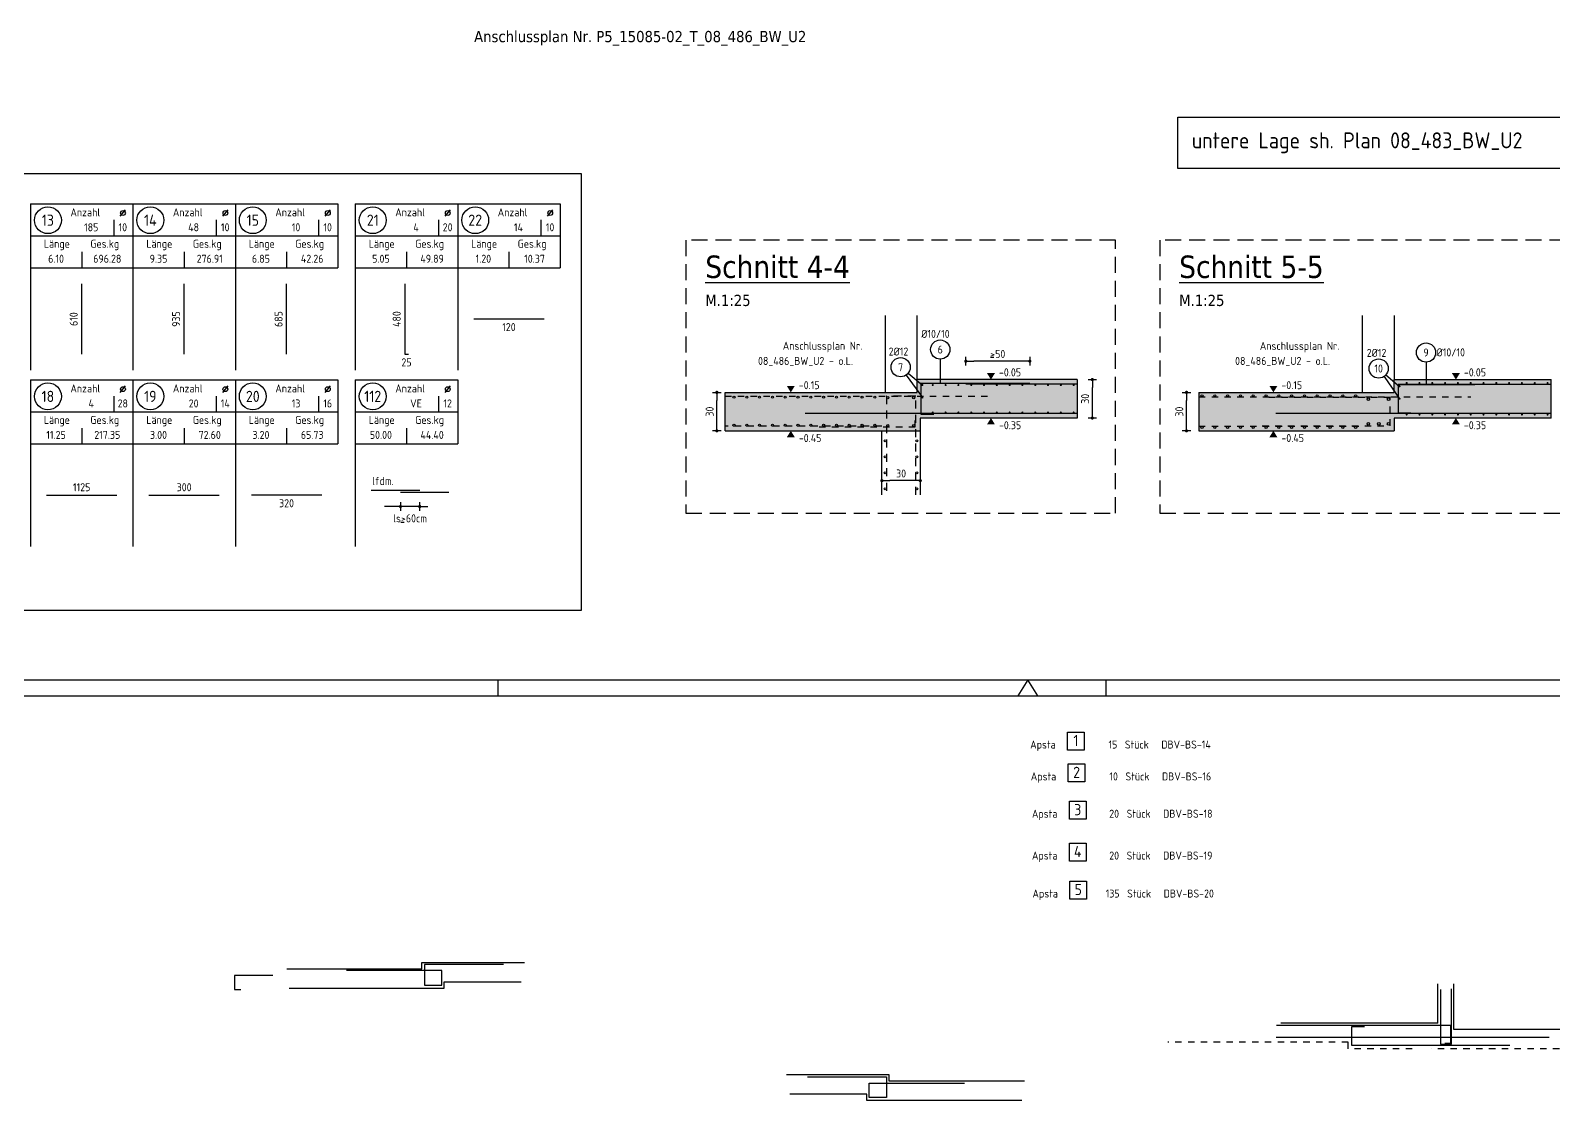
# Model space of a CAD drawing. Extents: x -4.3 to 79.3, y -6.3 to 34.2.
# Drawn here: x 14.15 to 37.94, y -6.32 to 10.39 of the extents above; entities that cross this region are included whole.
import ezdxf
from ezdxf.enums import TextEntityAlignment as Align

# ---------------------------------------------------------------- set-up
doc = ezdxf.new("R2010")
doc.units = 0
doc.header["$LTSCALE"] = 0.5
for name, pattern in [('AUSGEZOGEN', [1000.01, 1000, 0.01]), ('DASHED', [0.75, 0.5, -0.25]), ('DOT', [0.175, 0.05, -0.125]), ('HIDDEN', [0.375, 0.25, -0.125]), ('HIDDEN2', [0.187, 0.125, -0.062]), ('PUNKT', [0.175, 0.05, -0.125]), ('STRICHLINIE', [0.75, 0.5, -0.25])]:
    doc.linetypes.add(name, pattern=pattern)
for name, color, linetype in [('AFU', 7, 'Continuous'), ('APS', 7, 'Continuous'), ('BETON', 7, 'Continuous'), ('DETAIL', 7, 'Continuous'), ('DRUEBER', 7, 'Continuous'), ('grau_mittel', 7, 'Continuous'), ('koten', 7, 'Continuous'), ('MASSE', 7, 'Continuous'), ('OBJEKT', 7, 'Continuous'), ('RAHMEN', 7, 'Continuous'), ('RND', 7, 'Continuous'), ('RND_BILD', 7, 'Continuous'), ('TEXT', 7, 'Continuous')]:
    doc.layers.add(name, color=color, linetype=linetype)
doc.layers.add('NOPLOT', color=7, linetype='Continuous', plot=False)
doc.styles.add('helv', font='tahoma.ttf')
doc.styles.add('txt', font='isocp.shx')
doc.linetypes.add('AFU_50K', pattern='A,0.15,["/",Standard,S=0.2,R=0,X=-0.01,Y=-0.1],0.07,["/",Standard,S=0.2,R=0,X=-0.01,Y=-0.1],0.15', length=0.37)
doc.dimstyles.new('DOT_I', dxfattribs={"dimscale": 0.5, "dimtxt": 0.25, "dimasz": 0.25, "dimexe": 0.1, "dimexo": 0.3, "dimgap": 0.1, "dimtad": 1, "dimdec": 3, "dimzin": 3, "dimtxsty": 'txt', "dimblk": 'DOT', "dimblk1": 'DOT', "dimblk2": 'DOT', "dimsah": 1, "dimcen": 0.1, "dimse1": 1, "dimse2": 1, "dimazin": 0, "dimtfac": 1, "dimtdec": 4, "dimtix": 1, "dimtmove": 2, "dimatfit": 3, "dimfxl": 0, "dimtvp": 1, "dimtolj": 1, "dimtzin": 0, "dimarcsym": 0})

# ---------------------------------------------------------------- blocks, each defined once
blk = doc.blocks.new('DOT')
at = {"layer": 'MASSE', "color": 7, "linetype": 'Continuous'}
for p, q in [((0, 0), (-1, 0)), ((0, 0.54), (0, -0.54))]:
    blk.add_line(p, q, dxfattribs=at)
at = {"layer": 'MASSE', "color": 7, "linetype": 'Continuous', "const_width": 0.2}
blk.add_lwpolyline([(-0.1, 0, 1), (0.1, 0, 1)], format="xyb", close=True, dxfattribs=at)
blk = doc.blocks.new('*D47')
at = {"layer": 'Defpoints', "color": 0, "linetype": 'AUSGEZOGEN', "transparency": 16777216}
for p in [(27.446, 3.36), (27.446, 3.36), (28.046, 3.36)]:
    blk.add_point(p, dxfattribs=at)
at = {"layer": 'MASSE', "color": 0, "linetype": 'AUSGEZOGEN', "lineweight": -2, "transparency": 16777216}
blk.add_line((27.921, 3.36), (27.571, 3.36), dxfattribs=at)
at = {"layer": 'MASSE', "color": 0, "linetype": 'AUSGEZOGEN', "lineweight": -2, "transparency": 16777216, "xscale": 0.125, "yscale": 0.125, "zscale": 0.125, "rotation": 180}
blk.add_blockref('DOT', (27.446, 3.36), dxfattribs=at)
at = {"layer": 'MASSE', "color": 0, "linetype": 'AUSGEZOGEN', "lineweight": -2, "transparency": 16777216, "xscale": 0.125, "yscale": 0.125, "zscale": 0.125}
blk.add_blockref('DOT', (28.046, 3.36), dxfattribs=at)
at = {"layer": 'MASSE', "color": 0, "linetype": 'AUSGEZOGEN', "transparency": 16777216, "insert": (27.746, 3.472), "char_height": 0.125, "attachment_point": 5, "style": 'txt'}
blk.add_mtext('\\A1;30', dxfattribs=at)
blk = doc.blocks.new('okrd_u')
at = {"layer": 'koten', "color": 7, "linetype": 'Continuous'}
blk.add_solid([(-0.125, -0.202), (0.125, -0.202), (0, 0)], dxfattribs=at)
at = {"layer": 'koten', "style": 'txt'}
blk.add_attdef('OKRD', (0.25, -0.35), '', height=0.25, dxfattribs=at)
blk = doc.blocks.new('okrd_o')
at = {"layer": 'koten', "color": 7, "linetype": 'Continuous'}
blk.add_solid([(-0.125, 0.202), (0.125, 0.202), (0, 0)], dxfattribs=at)
at = {"layer": 'koten', "style": 'txt'}
blk.add_attdef('OKRD', (0.25, 0.1), '', height=0.25, dxfattribs=at)
blk = doc.blocks.new('*D49')
at = {"layer": 'Defpoints', "color": 0, "linetype": 'AUSGEZOGEN', "transparency": 16777216}
for p in [(30.733, 4.938), (30.733, 4.938), (30.733, 4.338)]:
    blk.add_point(p, dxfattribs=at)
at = {"layer": 'MASSE', "color": 0, "linetype": 'AUSGEZOGEN', "lineweight": -2, "transparency": 16777216}
blk.add_line((30.733, 4.463), (30.733, 4.813), dxfattribs=at)
at = {"layer": 'MASSE', "color": 0, "linetype": 'AUSGEZOGEN', "lineweight": -2, "transparency": 16777216, "xscale": 0.125, "yscale": 0.125, "zscale": 0.125}
for p, rotation in [((30.733, 4.938), 90), ((30.733, 4.338), 270)]:
    blk.add_blockref('DOT', p, dxfattribs=dict(at, rotation=rotation))
at = {"layer": 'MASSE', "color": 0, "linetype": 'AUSGEZOGEN', "transparency": 16777216, "insert": (30.62, 4.638), "char_height": 0.125, "attachment_point": 5, "rotation": 90, "style": 'txt'}
blk.add_mtext('\\A1;30', dxfattribs=at)
blk = doc.blocks.new('*D50')
at = {"layer": 'Defpoints', "color": 0, "linetype": 'AUSGEZOGEN', "transparency": 16777216}
for p in [(24.868, 4.738), (24.868, 4.738), (24.868, 4.138)]:
    blk.add_point(p, dxfattribs=at)
at = {"layer": 'MASSE', "color": 0, "linetype": 'AUSGEZOGEN', "lineweight": -2, "transparency": 16777216}
blk.add_line((24.868, 4.263), (24.868, 4.613), dxfattribs=at)
at = {"layer": 'MASSE', "color": 0, "linetype": 'AUSGEZOGEN', "lineweight": -2, "transparency": 16777216, "xscale": 0.125, "yscale": 0.125, "zscale": 0.125}
for p, rotation in [((24.868, 4.738), 90), ((24.868, 4.138), 270)]:
    blk.add_blockref('DOT', p, dxfattribs=dict(at, rotation=rotation))
at = {"layer": 'MASSE', "color": 0, "linetype": 'AUSGEZOGEN', "transparency": 16777216, "insert": (24.755, 4.438), "char_height": 0.125, "attachment_point": 5, "rotation": 90, "style": 'txt'}
blk.add_mtext('\\A1;30', dxfattribs=at)
blk = doc.blocks.new('RND_HIN')
at = {"layer": 'RND', "color": 7, "linetype": 'Continuous'}
blk.add_circle((0, 0), 0.3, dxfattribs=at)
at = {"layer": 'RND', "color": 7, "linetype": 'Continuous', "style": 'txt'}
blk.add_attdef('POSI', text='', height=0.25, dxfattribs=at).set_placement((0, 0), align=Align.MIDDLE)
blk = doc.blocks.new('*D55')
at = {"layer": 'Defpoints', "color": 0, "linetype": 'AUSGEZOGEN', "transparency": 16777216}
for p in [(28.756, 5.225), (28.756, 5.225), (29.756, 5.225)]:
    blk.add_point(p, dxfattribs=at)
at = {"layer": 'MASSE', "color": 0, "linetype": 'AUSGEZOGEN', "lineweight": -2, "transparency": 16777216}
blk.add_line((29.631, 5.225), (28.881, 5.225), dxfattribs=at)
at = {"layer": 'MASSE', "color": 0, "linetype": 'AUSGEZOGEN', "lineweight": -2, "transparency": 16777216, "xscale": 0.125, "yscale": 0.125, "zscale": 0.125, "rotation": 180}
blk.add_blockref('DOT', (28.756, 5.225), dxfattribs=at)
at = {"layer": 'MASSE', "color": 0, "linetype": 'AUSGEZOGEN', "lineweight": -2, "transparency": 16777216, "xscale": 0.125, "yscale": 0.125, "zscale": 0.125}
blk.add_blockref('DOT', (29.756, 5.225), dxfattribs=at)
at = {"layer": 'MASSE', "color": 0, "linetype": 'AUSGEZOGEN', "transparency": 16777216, "insert": (29.256, 5.338), "char_height": 0.125, "attachment_point": 5, "style": 'txt'}
blk.add_mtext('\\A1;>50', dxfattribs=at)
blk = doc.blocks.new('*D57')
at = {"layer": 'Defpoints', "color": 0, "linetype": 'AUSGEZOGEN', "transparency": 16777216}
for p in [(32.204, 4.738), (32.204, 4.738), (32.204, 4.138)]:
    blk.add_point(p, dxfattribs=at)
at = {"layer": 'MASSE', "color": 0, "linetype": 'AUSGEZOGEN', "lineweight": -2, "transparency": 16777216}
blk.add_line((32.204, 4.263), (32.204, 4.613), dxfattribs=at)
at = {"layer": 'MASSE', "color": 0, "linetype": 'AUSGEZOGEN', "lineweight": -2, "transparency": 16777216, "xscale": 0.125, "yscale": 0.125, "zscale": 0.125}
for p, rotation in [((32.204, 4.738), 90), ((32.204, 4.138), 270)]:
    blk.add_blockref('DOT', p, dxfattribs=dict(at, rotation=rotation))
at = {"layer": 'MASSE', "color": 0, "linetype": 'AUSGEZOGEN', "transparency": 16777216, "insert": (32.091, 4.438), "char_height": 0.125, "attachment_point": 5, "rotation": 90, "style": 'txt'}
blk.add_mtext('\\A1;30', dxfattribs=at)
blk = doc.blocks.new('RND_LIS2')
at = {"layer": 'RND', "color": 3, "linetype": 'Continuous'}
for p, q in [((0, 0), (0, -5.2)), ((0, 0), (3.2, 0)), ((3.2, 0), (3.2, -2)), ((2.6, -0.503), (2.6, -1)), ((0, -1), (3.2, -1)), ((1.6, -1.503), (1.6, -2)), ((0, -2), (3.2, -2))]:
    blk.add_line(p, q, dxfattribs=at)
at = {"layer": 'RND', "color": 7, "linetype": 'Continuous'}
blk.add_line((2.805, -0.39), (2.973, -0.186), dxfattribs=at)
at = {"layer": 'RND', "color": 1, "linetype": 'Continuous'}
blk.add_circle((0.545, -0.513), 0.42, dxfattribs=at)
at = {"layer": 'RND', "color": 7, "linetype": 'Continuous'}
blk.add_circle((2.889, -0.288), 0.075, dxfattribs=at)
at = {"layer": 'RND', "color": 7, "linetype": 'Continuous', "style": 'txt'}
for s, p in [('Anzahl', (1.249, -0.391)), ('Länge', (0.42, -1.373)), ('Ges.kg', (1.872, -1.373))]:
    blk.add_text(s, height=0.25, dxfattribs=at).set_placement(p)
at = {"layer": 'RND', "color": 1, "linetype": 'Continuous', "style": 'txt'}
blk.add_attdef('POS1', text='', height=0.35, dxfattribs=at).set_placement((0.545, -0.513), align=Align.MIDDLE)
at = {"layer": 'RND', "color": 7, "linetype": 'Continuous', "style": 'txt'}
for tag, p in [('STK1', (1.897, -0.859)), ('DS1', (2.885, -0.859)), ('LANG1', (0.8, -1.841)), ('GEW', (2.4, -1.841))]:
    blk.add_attdef(tag, text='', height=0.25, dxfattribs=at).set_placement(p, align=Align.CENTER)
blk = doc.blocks.new('A1-35-0')
at = {"layer": 'RAHMEN', "color": 5}
blk.add_line((2, 0.5), (118.4, 0.5), dxfattribs=at)
at = {"layer": 'RAHMEN', "color": 7}
for p, q in [((42.9, 0), (42.9, 0.5)), ((61.9, 0), (61.9, 0.5))]:
    blk.add_line(p, q, dxfattribs=at)
at = {"layer": 'RAHMEN', "color": 7, "linetype": 'Continuous'}
for p, q in [((59.45, 0.5), (59.14, 0)), ((59.76, 0), (59.45, 0.5))]:
    blk.add_line(p, q, dxfattribs=at)
at = {"layer": 'RAHMEN'}
blk.add_line((0, 0), (118.9, 0), dxfattribs=at)
blk = doc.blocks.new('APS_AUSZ')
at = {"layer": 'APS', "color": 1, "linetype": 'Continuous'}
blk.add_lwpolyline([(0.261, 0), (-0.261, 0), (-0.261, 0.565), (0.261, 0.565)], close=True, dxfattribs=at)
at = {"layer": 'APS', "color": 7, "linetype": 'Continuous', "style": 'txt'}
for s, p in [('Apsta', (-1.43, 0.049)), ('Stück', (1.528, 0.049))]:
    blk.add_text(s, height=0.25, dxfattribs=at).set_placement(p)
at = {"layer": 'APS', "color": 1, "linetype": 'Continuous', "style": 'txt'}
blk.add_attdef('POSA', text='', height=0.35, dxfattribs=at).set_placement((0, 0.126), align=Align.CENTER)
at = {"layer": 'APS', "color": 7, "linetype": 'Continuous', "style": 'txt'}
blk.add_attdef('STKA', text='', height=0.25, dxfattribs=at).set_placement((1.291, 0.049), align=Align.RIGHT)
blk.add_attdef('ARTA', (2.668, 0.049), '', height=0.25, dxfattribs=at)
at = {"layer": 'APS', "style": 'txt'}
blk.add_attdef('TEXTA', (3.962, 0.049), '', height=0.25, dxfattribs=at)

msp = doc.modelspace()

# ---------------------------------------------------------------- hatches: boundary and pattern name
at = {"layer": 'grau_mittel'}
for points in [[(30.4956, 4.3382), (30.4956, 4.9382), (27.9956, 4.9382), (27.9956, 4.7382), (24.9956, 4.7382), (24.9956, 4.1382), (27.4456, 4.1382), (28.0456, 4.1382), (28.0456, 4.3382)], [(35.4474, 4.9382), (35.4474, 4.7382), (32.3974, 4.7382), (32.3974, 4.1382), (35.4474, 4.1382), (35.4474, 4.3382), (37.8974, 4.3382), (37.8974, 4.9382)]]:
    msp.add_hatch(color=61, dxfattribs=at).paths.add_polyline_path(points)

# ---------------------------------------------------------------- linework, layer by layer
at = {"layer": 'AFU', "color": 8, "linetype": 'AFU_50K'}
msp.add_line((27.4456, 4.1382), (28.0456, 4.1382), dxfattribs=at)
at = {"layer": 'BETON', "color": 6, "linetype": 'AUSGEZOGEN'}
for p, q in [((30.4956, 4.9382), (27.9956, 4.9382)), ((27.9956, 4.7382), (27.9956, 4.9382)), ((35.4474, 4.7382), (35.4474, 4.9382)), ((35.4474, 4.9382), (37.8974, 4.9382)), ((24.9956, 4.7382), (27.9956, 4.7382)), ((32.3974, 4.7382), (35.4474, 4.7382)), ((28.0456, 4.3382), (28.0456, 3.1382)), ((30.4956, 4.3382), (28.0456, 4.3382)), ((37.8974, 4.3382), (35.4474, 4.3382)), ((35.4474, 4.3382), (35.4474, 4.1382)), ((24.9956, 4.1382), (27.4456, 4.1382)), ((27.4456, 3.1382), (27.4456, 4.1382)), ((32.3974, 4.1382), (35.4474, 4.1382)), ((18.1491, -4.2611), (20.2612, -4.2611)), ((20.2612, -4.2611), (20.2612, -4.1611)), ((20.2612, -4.1611), (21.8653, -4.1611)), ((20.6112, -4.5611), (20.6112, -4.4611)), ((20.6112, -4.4611), (21.8112, -4.4611)), ((36.1278, -5.1078), (36.1278, -4.4942)), ((36.3778, -5.2078), (36.3778, -4.4942)), ((18.1882, -4.5611), (20.6112, -4.5611)), ((36.1278, -5.1078), (33.6778, -5.1078)), ((38.6278, -5.2078), (36.3778, -5.2078)), ((27.5591, -5.9165), (25.9551, -5.9165)), ((27.5591, -6.0165), (27.5591, -5.9165)), ((29.6713, -6.0165), (27.5591, -6.0165)), ((27.2091, -6.2165), (26.0091, -6.2165)), ((27.2091, -6.3165), (27.2091, -6.2165)), ((29.6321, -6.3165), (27.2091, -6.3165))]:
    msp.add_line(p, q, dxfattribs=at)
msp.add_lwpolyline([(32.0701, 9.0326), (38.2161, 9.0326), (38.2161, 8.2334), (32.0701, 8.2334)], close=True, dxfattribs=at)
at = {"layer": 'DETAIL', "color": 102, "linetype": 'STRICHLINIE'}
for points in [[(24.3849, 7.1131), (24.3849, 2.8545), (31.0961, 2.8545), (31.0961, 7.1131)], [(31.7867, 7.1131), (31.7867, 2.8545), (38.4979, 2.8545), (38.4979, 7.1131)]]:
    msp.add_lwpolyline(points, close=True, dxfattribs=at)
at = {"layer": 'DRUEBER', "color": 7, "linetype": 'PUNKT'}
for p, q in [((34.7278, -5.4078), (31.9128, -5.4078)), ((34.7278, -5.5078), (34.7278, -5.4078)), ((38.6278, -5.5078), (36.0278, -5.5078))]:
    msp.add_line(p, q, dxfattribs=at)
at = {"layer": 'DRUEBER', "color": 7, "linetype": 'DOT'}
msp.add_line((35.7278, -5.5078), (34.7278, -5.5078), dxfattribs=at)
at = {"layer": 'MASSE', "color": 7, "linetype": 'AUSGEZOGEN'}
msp.add_line((29.1398, 5.2865), (29.1945, 5.2865), dxfattribs=at)
at = {"layer": 'MASSE', "color": 7, "linetype": 'Continuous'}
for p, q in [((19.8026, 2.9565), (19.6776, 2.9565)), ((20.2267, 2.9565), (19.9276, 2.9565))]:
    msp.add_line(p, q, dxfattribs=at)
at = {"layer": 'NOPLOT', "color": 191, "linetype": 'AUSGEZOGEN'}
for p, q in [((30.4956, 4.9382), (30.4956, 4.3382)), ((37.8974, 4.3382), (37.8974, 4.9382)), ((24.9956, 4.1382), (24.9956, 4.7382)), ((32.3974, 4.7382), (32.3974, 4.1382))]:
    msp.add_line(p, q, dxfattribs=at)
at = {"layer": 'OBJEKT', "color": 7, "linetype": 'AUSGEZOGEN'}
for p, q in [((27.4956, 5.9382), (27.4956, 4.7382)), ((27.9956, 4.9382), (27.9956, 5.9382)), ((34.9474, 5.9382), (34.9474, 4.7382)), ((35.4474, 5.9382), (35.4474, 4.9382)), ((19.9335, 2.7143), (19.9847, 2.7143))]:
    msp.add_line(p, q, dxfattribs=at)
at = {"layer": 'RND', "color": 102, "linetype": 'AUSGEZOGEN'}
for p, q in [((28.3576, 5.2569), (28.3576, 4.8782)), ((27.8261, 5.0094), (28.0794, 4.6582)), ((27.8544, 5.0361), (28.0794, 4.8522)), ((35.3193, 5.0132), (35.5312, 4.8322)), ((35.9454, 5.2101), (35.9454, 4.8582)), ((35.2905, 4.9871), (35.5312, 4.6382))]:
    msp.add_line(p, q, dxfattribs=at)
at = {"layer": 'RND', "color": 1, "linetype": 'AUSGEZOGEN'}
for points in [[(29.7556, 4.8782), (28.0556, 4.8782), (28.0556, 4.3982), (28.2556, 4.3982)], [(30.4956, 4.8682), (28.7556, 4.8682)], [(35.5074, 4.8682), (37.8974, 4.8682)], [(36.7074, 4.8582), (35.5074, 4.8582), (35.5074, 4.4182), (35.7074, 4.4182)], [(30.4956, 4.4082), (26.2456, 4.4082)], [(37.8974, 4.4082), (33.5974, 4.4082)], [(21.5368, -4.193), (20.302, -4.193), (20.302, -4.5158), (20.5727, -4.5158), (20.5727, -4.288), (19.0837, -4.288)], [(17.9347, -4.3624), (17.3347, -4.3624), (17.3347, -4.5824), (17.4347, -4.5824)], [(33.7255, -5.1408), (36.3271, -5.1408), (36.3271, -5.4268), (36.2368, -5.4268)], [(26.2835, -5.9484), (27.5184, -5.9484), (27.5184, -6.2712), (27.2477, -6.2712), (27.2477, -6.0434), (28.7367, -6.0434)]]:
    msp.add_lwpolyline(points, dxfattribs=at)
at = {"layer": 'RND', "color": 7, "linetype": 'AUSGEZOGEN', "const_width": 0.016}
for points in [[(28.0714, 4.8522, 1), (28.0874, 4.8522, 1)], [(28.2331, 4.8522, 1), (28.2491, 4.8522, 1)], [(28.4331, 4.8522, 1), (28.4491, 4.8522, 1)], [(28.6331, 4.8522, 1), (28.6491, 4.8522, 1)], [(28.8331, 4.8522, 1), (28.8491, 4.8522, 1)], [(29.0331, 4.8522, 1), (29.0491, 4.8522, 1)], [(29.2331, 4.8522, 1), (29.2491, 4.8522, 1)], [(29.4331, 4.8522, 1), (29.4491, 4.8522, 1)], [(29.6331, 4.8522, 1), (29.6491, 4.8522, 1)], [(29.8331, 4.8522, 1), (29.8491, 4.8522, 1)], [(30.0331, 4.8522, 1), (30.0491, 4.8522, 1)], [(30.2331, 4.8522, 1), (30.2491, 4.8522, 1)], [(30.4331, 4.8522, 1), (30.4491, 4.8522, 1)], [(35.5232, 4.8322, 1), (35.5392, 4.8322, 1)], [(35.6349, 4.8842, 1), (35.6509, 4.8842, 1)], [(35.8349, 4.8842, 1), (35.8509, 4.8842, 1)], [(36.0349, 4.8842, 1), (36.0509, 4.8842, 1)], [(36.2349, 4.8842, 1), (36.2509, 4.8842, 1)], [(36.4349, 4.8842, 1), (36.4509, 4.8842, 1)], [(36.6349, 4.8842, 1), (36.6509, 4.8842, 1)], [(36.8349, 4.8842, 1), (36.8509, 4.8842, 1)], [(37.0349, 4.8842, 1), (37.0509, 4.8842, 1)], [(37.2349, 4.8842, 1), (37.2509, 4.8842, 1)], [(37.4349, 4.8842, 1), (37.4509, 4.8842, 1)], [(37.6349, 4.8842, 1), (37.6509, 4.8842, 1)], [(37.8349, 4.8842, 1), (37.8509, 4.8842, 1)], [(28.0714, 4.6582, 1), (28.0874, 4.6582, 1)], [(35.5232, 4.6382, 1), (35.5392, 4.6382, 1)], [(28.2331, 4.4242, 1), (28.2491, 4.4242, 1)], [(28.4331, 4.4242, 1), (28.4491, 4.4242, 1)], [(28.6331, 4.4242, 1), (28.6491, 4.4242, 1)], [(28.8331, 4.4242, 1), (28.8491, 4.4242, 1)], [(29.0331, 4.4242, 1), (29.0491, 4.4242, 1)], [(29.2331, 4.4242, 1), (29.2491, 4.4242, 1)], [(29.4331, 4.4242, 1), (29.4491, 4.4242, 1)], [(29.6331, 4.4242, 1), (29.6491, 4.4242, 1)], [(29.8331, 4.4242, 1), (29.8491, 4.4242, 1)], [(30.0331, 4.4242, 1), (30.0491, 4.4242, 1)], [(30.2331, 4.4242, 1), (30.2491, 4.4242, 1)], [(30.4331, 4.4242, 1), (30.4491, 4.4242, 1)], [(35.6349, 4.3922, 1), (35.6509, 4.3922, 1)], [(35.8349, 4.3922, 1), (35.8509, 4.3922, 1)], [(36.0349, 4.3922, 1), (36.0509, 4.3922, 1)], [(36.2349, 4.3922, 1), (36.2509, 4.3922, 1)], [(36.4349, 4.3922, 1), (36.4509, 4.3922, 1)], [(36.6349, 4.3922, 1), (36.6509, 4.3922, 1)], [(36.8349, 4.3922, 1), (36.8509, 4.3922, 1)], [(37.0349, 4.3922, 1), (37.0509, 4.3922, 1)], [(37.2349, 4.3922, 1), (37.2509, 4.3922, 1)], [(37.4349, 4.3922, 1), (37.4509, 4.3922, 1)], [(37.6349, 4.3922, 1), (37.6509, 4.3922, 1)], [(37.8349, 4.3922, 1), (37.8509, 4.3922, 1)]]:
    msp.add_lwpolyline(points, format="xyb", close=True, dxfattribs=at)
at = {"layer": 'RND', "color": 7, "linetype": 'HIDDEN2'}
for points in [[(24.9956, 4.6782), (29.1956, 4.6782)], [(32.3974, 4.6682), (36.6474, 4.6682)], [(33.3874, 4.2182), (35.3874, 4.2182), (35.3874, 4.6582), (33.3874, 4.6582)], [(26.4656, 4.1982), (27.9656, 4.1982), (27.9656, 4.3982)], [(27.4456, 4.2082), (24.9956, 4.2082)], [(32.3974, 4.2082), (34.9474, 4.2082)]]:
    msp.add_lwpolyline(points, dxfattribs=at)
at = {"layer": 'RND', "color": 1, "linetype": 'HIDDEN'}
msp.add_lwpolyline([(27.9756, 3.1382), (27.9756, 4.6782), (27.5156, 4.6782), (27.5156, 3.1382)], dxfattribs=at)
at = {"layer": 'RND', "color": 7, "linetype": 'AUSGEZOGEN'}
for centre, radius in [((25.1358, 4.6622), 0.016), ((25.3358, 4.6622), 0.016), ((25.5358, 4.6622), 0.016), ((25.7358, 4.6622), 0.016), ((25.9358, 4.6622), 0.016), ((26.1358, 4.6622), 0.016), ((26.3358, 4.6622), 0.016), ((26.5358, 4.6622), 0.016), ((26.7358, 4.6622), 0.016), ((26.9358, 4.6622), 0.016), ((27.1358, 4.6622), 0.016), ((27.3358, 4.6622), 0.016), ((27.5397, 4.6554), 0.016), ((27.9424, 4.6554), 0.016), ((32.446, 4.6842), 0.016), ((32.646, 4.6842), 0.016), ((32.846, 4.6842), 0.016), ((33.046, 4.6842), 0.016), ((33.246, 4.6842), 0.016), ((33.446, 4.6842), 0.016), ((33.646, 4.6842), 0.016), ((33.846, 4.6842), 0.016), ((34.046, 4.6842), 0.016), ((34.246, 4.6842), 0.016), ((34.446, 4.6842), 0.016), ((34.646, 4.6842), 0.016), ((34.846, 4.6842), 0.016), ((35.0445, 4.6331), 0.02), ((35.3603, 4.6331), 0.02), ((25.1358, 4.2242), 0.016), ((25.3358, 4.2242), 0.016), ((25.5358, 4.2242), 0.016), ((25.7358, 4.2242), 0.016), ((25.9358, 4.2242), 0.016), ((26.1358, 4.2242), 0.016), ((26.3358, 4.2242), 0.016), ((26.5358, 4.2242), 0.016), ((26.7358, 4.2242), 0.016), ((26.9358, 4.2242), 0.016), ((27.1358, 4.2242), 0.016), ((27.3358, 4.2242), 0.016), ((27.5397, 4.2207), 0.016), ((27.9424, 4.2207), 0.016), ((32.446, 4.1922), 0.016), ((32.646, 4.1922), 0.016), ((32.846, 4.1922), 0.016), ((33.046, 4.1922), 0.016), ((33.246, 4.1922), 0.016), ((33.446, 4.1922), 0.016), ((33.646, 4.1922), 0.016), ((33.846, 4.1922), 0.016), ((34.046, 4.1922), 0.016), ((34.246, 4.1922), 0.016), ((34.446, 4.1922), 0.016), ((34.646, 4.1922), 0.016), ((34.846, 4.1922), 0.016), ((35.0445, 4.2467), 0.02), ((35.2079, 4.2467), 0.02), ((35.3603, 4.2467), 0.02), ((27.4996, 3.9814), 0.016), ((27.9916, 3.9814), 0.016), ((27.4996, 3.7314), 0.016), ((27.9916, 3.7314), 0.016), ((27.4996, 3.4814), 0.016), ((27.9916, 3.4814), 0.016), ((27.4996, 3.2314), 0.016), ((27.9916, 3.2314), 0.016)]:
    msp.add_circle(centre, radius, dxfattribs=at)
at = {"layer": 'RND_BILD', "color": 1, "linetype": 'AUSGEZOGEN'}
for points in [[(14.9469, 5.3324), (14.9469, 6.4324)], [(16.5469, 5.3324), (16.5469, 6.4324)], [(18.1469, 5.3324), (18.1469, 6.4324)], [(19.9921, 6.4324), (19.9921, 5.3324), (20.0494, 5.3324)], [(22.1708, 5.8824), (21.0708, 5.8824)], [(14.3969, 3.1324), (15.4969, 3.1324)], [(15.9969, 3.1324), (17.0969, 3.1324)], [(18.6969, 3.1324), (17.5969, 3.1324)], [(36.1733, -4.5832), (36.1733, -5.4376), (36.3404, -5.4376), (36.3404, -4.5735)], [(33.6097, -5.1408), (36.3271, -5.1408), (36.3271, -5.2408)], [(37.2564, -5.4556), (34.788, -5.4556), (34.788, -5.1633), (34.9841, -5.1633)], [(33.6053, -5.3272), (37.867, -5.3272)]]:
    msp.add_lwpolyline(points, dxfattribs=at)
at = {"layer": 'RND_BILD', "color": 1, "linetype": 'Continuous'}
for points in [[(19.4706, 3.2106), (20.2267, 3.2106)], [(19.9276, 3.1829), (20.6836, 3.1829)]]:
    msp.add_lwpolyline(points, dxfattribs=at)
at = {"layer": 'TEXT', "color": 1, "linetype": 'AUSGEZOGEN'}
msp.add_lwpolyline([(2.3189, 8.1573), (22.7474, 8.1573), (22.7474, 1.333), (2.3189, 1.333)], close=True, dxfattribs=at)

# ---------------------------------------------------------------- block references
at = {"layer": 'APS', "color": 191, "linetype": 'AUSGEZOGEN', "xscale": 0.5, "yscale": 0.5, "zscale": 0.5}
for p, values in [((30.4771, -0.8464), {'POSA': '1', 'STKA': '15', 'ARTA': 'DBV-BS-14'}), ((30.4869, -1.3439), {'POSA': '2', 'STKA': '10', 'ARTA': 'DBV-BS-16'}), ((30.5049, -1.9263), {'POSA': '3', 'STKA': '20', 'ARTA': 'DBV-BS-18'}), ((30.505, -2.5796), {'POSA': '4', 'STKA': '20', 'ARTA': 'DBV-BS-19'})]:
    msp.add_blockref('APS_AUSZ', p, dxfattribs=at).add_auto_attribs(values)
at = {"layer": 'APS', "color": 102, "linetype": 'AUSGEZOGEN', "xscale": 0.5, "yscale": 0.5, "zscale": 0.5}
msp.add_blockref('APS_AUSZ', (30.513, -3.1723), dxfattribs=at).add_auto_attribs({'POSA': '5', 'STKA': '135', 'ARTA': 'DBV-BS-20'})
at = {"layer": 'koten', "color": 7, "linetype": 'DASHED', "xscale": 0.5, "yscale": 0.5, "zscale": 0.5}
for p, values in [((29.1496, 4.9382), {'OKRD': '-0.05'}), ((36.4116, 4.9382), {'OKRD': '-0.05'}), ((26.0232, 4.7382), {'OKRD': '-0.15'}), ((33.561, 4.7382), {'OKRD': '-0.15'})]:
    msp.add_blockref('okrd_o', p, dxfattribs=at).add_auto_attribs(values)
at = {"layer": 'koten', "color": 7, "linetype": 'AUSGEZOGEN', "xscale": 0.5, "yscale": 0.5, "zscale": 0.5}
for p, values in [((29.1496, 4.3382), {'OKRD': '-0.35'}), ((36.4116, 4.3382), {'OKRD': '-0.35'}), ((26.0232, 4.1382), {'OKRD': '-0.45'}), ((33.561, 4.1382), {'OKRD': '-0.45'})]:
    msp.add_blockref('okrd_u', p, dxfattribs=at).add_auto_attribs(values)
at = {"layer": 'MASSE', "color": 7, "linetype": 'Continuous', "xscale": 0.125, "yscale": 0.125, "zscale": 0.125}
msp.add_blockref('DOT', (19.9276, 2.9565), dxfattribs=at)
at = {"layer": 'MASSE', "color": 7, "linetype": 'Continuous', "xscale": 0.125, "yscale": 0.125, "zscale": 0.125, "rotation": 180}
msp.add_blockref('DOT', (20.2267, 2.9565), dxfattribs=at)
at = {"layer": 'RAHMEN', "color": 191, "linetype": 'AUSGEZOGEN', "xscale": 0.5, "yscale": 0.5, "zscale": 0.5}
msp.add_blockref('A1-35-0', (0, 0), dxfattribs=at)
at = {"layer": 'RND', "color": 7, "linetype": 'AUSGEZOGEN', "xscale": 0.5, "yscale": 0.5, "zscale": 0.5}
for p, values in [((28.3576, 5.4069), {'POSI': '6'}), ((35.9454, 5.3601), {'POSI': '9'}), ((27.7383, 5.1311), {'POSI': '7'}), ((35.2053, 5.1106), {'POSI': '10'})]:
    msp.add_blockref('RND_HIN', p, dxfattribs=at).add_auto_attribs(values)
at = {"layer": 'RND_BILD', "color": 7, "linetype": 'AUSGEZOGEN', "xscale": 0.5, "yscale": 0.5, "zscale": 0.5}
for p, values in [((14.1469, 7.6824), {'POS1': '13', 'STK1': '185', 'DS1': '10', 'LANG1': '6.10', 'GEW': '696.28'}), ((15.7469, 7.6824), {'POS1': '14', 'STK1': '48', 'DS1': '10', 'LANG1': '9.35', 'GEW': '276.91'}), ((17.3469, 7.6824), {'POS1': '15', 'STK1': '10', 'DS1': '10', 'LANG1': '6.85', 'GEW': '42.26'}), ((20.8208, 7.6824), {'POS1': '22', 'STK1': '14', 'DS1': '10', 'LANG1': '1.20', 'GEW': '10.37'}), ((14.1469, 4.9324), {'POS1': '18', 'STK1': '4', 'DS1': '28', 'LANG1': '11.25', 'GEW': '217.35'}), ((15.7469, 4.9324), {'POS1': '19', 'STK1': '20', 'DS1': '14', 'LANG1': '3.00', 'GEW': '72.60'}), ((17.3469, 4.9324), {'POS1': '20', 'STK1': '13', 'DS1': '16', 'LANG1': '3.20', 'GEW': '65.73'}), ((19.2208, 4.9324), {'POS1': '112', 'STK1': 'VE', 'DS1': '12', 'LANG1': '50.00', 'GEW': '44.40'})]:
    msp.add_blockref('RND_LIS2', p, dxfattribs=at).add_auto_attribs(values)
at = {"layer": 'RND_BILD', "color": 6, "linetype": 'AUSGEZOGEN', "xscale": 0.5, "yscale": 0.5, "zscale": 0.5}
msp.add_blockref('RND_LIS2', (19.2208, 7.6824), dxfattribs=at).add_auto_attribs({'POS1': '21', 'STK1': '4', 'DS1': '20', 'LANG1': '5.05', 'GEW': '49.89'})

# ---------------------------------------------------------------- texts
at = {"layer": 'MASSE', "color": 7, "linetype": 'Continuous', "insert": (20.0771, 2.7722), "char_height": 0.125, "attachment_point": 5, "style": 'txt'}
msp.add_mtext('ls>60cm', dxfattribs=at)
at = {"layer": 'RND_BILD', "color": 7, "linetype": 'AUSGEZOGEN', "style": 'txt'}
for s, p in [('610', (14.8219, 5.8824)), ('935', (16.4219, 5.8824)), ('685', (18.0219, 5.8824)), ('480', (19.8671, 5.8824))]:
    msp.add_text(s, height=0.125, rotation=90, dxfattribs=at).set_placement(p, align=Align.MIDDLE)
for s, p in [('120', (21.6208, 5.7574)), ('25', (20.0208, 5.2074)), ('1125', (14.9469, 3.2574)), ('300', (16.5469, 3.2574)), ('320', (18.1469, 3.0074))]:
    msp.add_text(s, height=0.125, dxfattribs=at).set_placement(p, align=Align.MIDDLE)
at = {"layer": 'TEXT', "color": 1, "linetype": 'AUSGEZOGEN', "style": 'helv'}
for s, p in [('Anschlussplan Nr. P5_15085-02_T_08_486_BW_U2', (21.0762, 10.2054)), ('M.1:25', (24.6879, 6.0868)), ('M.1:25', (32.0897, 6.0868))]:
    msp.add_text(s, height=0.175, dxfattribs=at).set_placement(p)
at = {"layer": 'TEXT', "color": 6, "style": 'txt'}
msp.add_text('untere Lage sh. Plan 08_483_BW_U2', height=0.25, dxfattribs=at).set_placement((32.2866, 8.5477))
at = {"layer": 'TEXT', "color": 5, "linetype": 'AUSGEZOGEN', "style": 'helv'}
for s, p in [('%%USchnitt 4-4', (24.6879, 6.5243)), ('%%USchnitt 5-5', (32.0897, 6.5243))]:
    msp.add_text(s, height=0.35, dxfattribs=at).set_placement(p)
at = {"layer": 'TEXT', "color": 7, "linetype": 'AUSGEZOGEN', "style": 'txt'}
for s, p in [('%%C10/10', (28.0599, 5.5886)), ('2%%C12', (27.5517, 5.3132)), ('2%%C12', (35.0187, 5.2927)), ('%%C10/10', (36.1094, 5.3006))]:
    msp.add_text(s, height=0.125, dxfattribs=at).set_placement(p)
at = {"layer": 'TEXT', "color": 7, "style": 'txt'}
for s, p in [('Anschlussplan Nr. ', (25.8979, 5.4032)), ('Anschlussplan Nr. ', (33.3497, 5.402)), ('08_486_BW_U2 - o.L.', (25.511, 5.1664)), ('08_486_BW_U2 - o.L.', (32.9627, 5.1664))]:
    msp.add_text(s, height=0.125, dxfattribs=at).set_placement(p)
at = {"layer": 'TEXT', "color": 7, "linetype": 'Continuous', "style": 'txt'}
msp.add_text('lfdm.', height=0.125, dxfattribs=at).set_placement((19.4839, 3.2926))

# ---------------------------------------------------------------- dimensions: what is measured, and where the dimension line sits
at = {"layer": 'MASSE', "color": 7, "linetype": 'AUSGEZOGEN'}
dim = msp.add_linear_dim(base=(28.7556, 5.2251), p1=(29.7556, 5.2251), p2=(28.7556, 5.2251), text='><>', dimstyle='DOT_I', override={"dimdec": 0, "dimlfac": 50}, dxfattribs=at)
dim.commit()
dim.dimension.update_dxf_attribs({"geometry": '*D55', "text_midpoint": (29.2556, 5.3376)})
for base, p1, p2, picture, middle in [((24.8678, 4.7382), (24.8678, 4.1382), (24.8678, 4.7382), '*D50', (24.7553, 4.4382)), ((30.7327, 4.9382), (30.7327, 4.3382), (30.7327, 4.9382), '*D49', (30.6202, 4.6382)), ((32.2037, 4.7382), (32.2037, 4.1382), (32.2037, 4.7382), '*D57', (32.0912, 4.4382))]:
    dim = msp.add_linear_dim(base=base, p1=p1, p2=p2, angle=90, dimstyle='DOT_I', override={"dimdec": 0, "dimlfac": 50}, dxfattribs=at)
    dim.commit()
    dim.dimension.update_dxf_attribs({"geometry": picture, "text_midpoint": middle})
dim = msp.add_linear_dim(base=(27.4456, 3.3597), p1=(28.0456, 3.3597), p2=(27.4456, 3.3597), dimstyle='DOT_I', override={"dimdec": 0, "dimlfac": 50}, dxfattribs=at)
dim.commit()
dim.dimension.update_dxf_attribs({"geometry": '*D47', "text_midpoint": (27.7456, 3.4722)})

doc.saveas('drawing.dxf')
